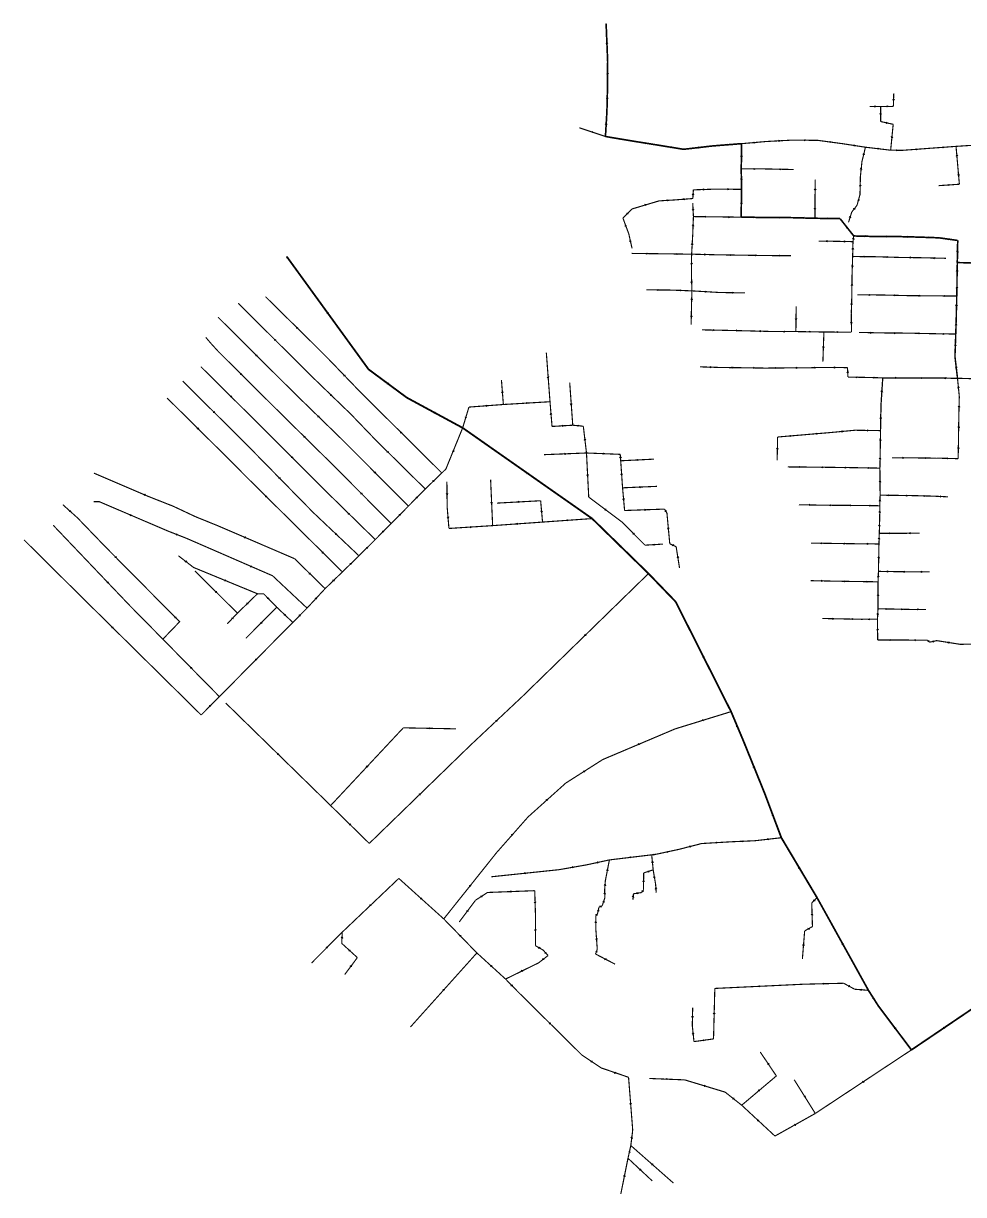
# Model space of a CAD drawing. Extents: x 375002 to 380002, y 2467749 to 2470382.
# Drawn here: x 375002 to 376667, y 2467749 to 2469823 of the extents above; entities that cross this region are included whole.
import ezdxf

# ---------------------------------------------------------------- set-up
doc = ezdxf.new("R2010")
doc.units = 0
doc.header["$MEASUREMENT"] = 0
for name, color, linetype in [('OUTFALL', 7, 'Continuous'), ('PIPE0_225', 7, 'Continuous'), ('PIPE0_300', 7, 'Continuous'), ('PIPE0_400', 7, 'Continuous'), ('PIPE0_600', 7, 'Continuous'), ('PIPE0_750', 7, 'Continuous'), ('PIPE0_900', 7, 'Continuous'), ('PIPE1_050', 7, 'Continuous')]:
    doc.layers.add(name, color=color, linetype=linetype)

# ---------------------------------------------------------------- blocks, each defined once
blk = doc.blocks.new('TRIANGLE')
at = {"color": 0}
blk.add_lwpolyline([(0, 2.5), (-2.5, -2.5), (2.5, -2.5)], close=True, dxfattribs=at)
blk = doc.blocks.new('FLOWARROW')
at = {"color": 0}
blk.add_lwpolyline([(3, 0), (-3, -3), (-0.6, 0), (-3, 3)], close=True, dxfattribs=at)

msp = doc.modelspace()

# ---------------------------------------------------------------- linework, layer by layer
at = {"layer": 'PIPE0_225', "color": 173, "const_width": 2}
for points in [[(376543.4, 2469699.8), (376542.7, 2469676.3)], [(376500.7, 2469676.3), (376520.3, 2469676.3)], [(376520.3, 2469676.3), (376520.1, 2469649.6)], [(376542.7, 2469676.3), (376520.3, 2469676.3)], [(375986.5, 2469638.6), (376032.8, 2469623.1)], [(376520.1, 2469649.6), (376542.4, 2469644.7)], [(376542.4, 2469644.7), (376537.9, 2469598.8)], [(376317.4, 2469614.2), (376274, 2469610.4)], [(376362, 2469616.6), (376317.4, 2469614.2)], [(376408.7, 2469616.3), (376362, 2469616.6)], [(376452.3, 2469610.4), (376408.7, 2469616.3)], [(376493.3, 2469604.1), (376452.3, 2469610.4)], [(376487.1, 2469578.8), (376493.3, 2469604.1)], [(376537.9, 2469598.8), (376493.3, 2469604.1)], [(376559.2, 2469598.6), (376537.9, 2469598.8)], [(376607.4, 2469602.2), (376559.2, 2469598.6)], [(376653.7, 2469605.6), (376607.4, 2469602.2)], [(376692.1, 2469608.1), (376653.7, 2469605.6)], [(376656.6, 2469572.9), (376653.7, 2469605.6)], [(376484.3, 2469552.1), (376487.1, 2469578.8)], [(376659.6, 2469538.5), (376656.6, 2469572.9)], [(376318, 2469565.6), (376273.3, 2469565.9)], [(376366.2, 2469564.6), (376318, 2469565.6)], [(376483.6, 2469520.2), (376484.3, 2469552.1)], [(376187.6, 2469513.2), (376188.5, 2469528.6)], [(376188.5, 2469528.6), (376226.4, 2469529.8)], [(376226.4, 2469529.8), (376273.8, 2469529.5)], [(376404.4, 2469546.4), (376403.9, 2469512.4)], [(376622.9, 2469536), (376659.6, 2469538.5)], [(376079.8, 2469494.7), (376127.7, 2469509)], [(376127.7, 2469509), (376157, 2469510.8)], [(376157, 2469510.8), (376187.6, 2469513.2)], [(376403.9, 2469512.4), (376403.8, 2469478.2)], [(376478.3, 2469501.1), (376483.6, 2469520.2)], [(376063.7, 2469478.6), (376079.8, 2469494.7)], [(376187.4, 2469505.5), (376188.6, 2469481.2)], [(376463.3, 2469471.1), (376469.1, 2469489.4)], [(376469.1, 2469489.4), (376478.3, 2469501.1)], [(376074.1, 2469450.7), (376063.7, 2469478.6)], [(376187.4, 2469449.7), (376188.6, 2469481.2)], [(376188.6, 2469481.2), (376230.6, 2469480.7)], [(376230.6, 2469480.7), (376273.2, 2469480.2)], [(376079.9, 2469424.9), (376074.1, 2469450.7)], [(376185.4, 2469414.6), (376187.4, 2469449.7)], [(376471.2, 2469436.8), (376472.5, 2469446.9)], [(376410.4, 2469437.8), (376441.2, 2469437.4)], [(376441.2, 2469437.4), (376471.2, 2469436.8)], [(376470.6, 2469410.4), (376471.2, 2469436.8)], [(376079.1, 2469416), (376134, 2469415.3)], [(376134, 2469415.3), (376185.4, 2469414.6)], [(376185.1, 2469380.9), (376185.4, 2469414.6)], [(376230.5, 2469413.5), (376185.4, 2469414.6)], [(376277.3, 2469412.8), (376230.5, 2469413.5)], [(376320.2, 2469412.1), (376277.3, 2469412.8)], [(376361.5, 2469412), (376320.2, 2469412.1)], [(376469.5, 2469376.6), (376470.6, 2469410.4)], [(376510.8, 2469410.1), (376470.6, 2469410.4)], [(376551.8, 2469408.9), (376510.8, 2469410.1)], [(376593.1, 2469408.3), (376551.8, 2469408.9)], [(376635.7, 2469407.3), (376593.1, 2469408.3)], [(376185.9, 2469349.6), (376185.1, 2469380.9)], [(376469.2, 2469343.2), (376469.5, 2469376.6)], [(376105.4, 2469351.4), (376146, 2469351.1)], [(376146, 2469351.1), (376185.9, 2469349.6)], [(376185.1, 2469319.5), (376185.9, 2469349.6)], [(376235, 2469346.7), (376185.9, 2469349.6)], [(376280.2, 2469346), (376235, 2469346.7)], [(376468.2, 2469310.1), (376469.2, 2469343.2)], [(376478.8, 2469342.7), (376523, 2469342.3)], [(376523, 2469342.3), (376567, 2469341.2)], [(376567, 2469341.2), (376611, 2469340.8)], [(376611, 2469340.8), (376655, 2469340.4)], [(375382.5, 2469327.6), (375512.6, 2469198.1)], [(375430.7, 2469339.3), (375514.2, 2469257), (375542.2, 2469229)], [(376184.6, 2469289.6), (376185.1, 2469319.5)], [(376370.5, 2469322), (376370.1, 2469277.5)], [(375346.5, 2469303.1), (375482.9, 2469167.4)], [(376468.5, 2469276.5), (376468.2, 2469310.1)], [(376203.9, 2469280.5), (376244.5, 2469279.7)], [(376244.5, 2469279.7), (376286.3, 2469278.7)], [(376286.3, 2469278.7), (376328.9, 2469277.6)], [(375324.9, 2469267.3), (375333.3, 2469257.4), (375347.3, 2469242), (375451.7, 2469138.3)], [(376328.9, 2469277.6), (376370.1, 2469277.5)], [(376370.1, 2469277.5), (376419.7, 2469276.7)], [(376417.9, 2469224), (376419.7, 2469276.7)], [(376419.7, 2469276.7), (376468.5, 2469276.5)], [(376481.6, 2469276), (376523.9, 2469275.1)], [(376523.9, 2469275.1), (376566.6, 2469274.8)], [(376566.6, 2469274.8), (376610.1, 2469273.8)], [(376610.1, 2469273.8), (376653.2, 2469273.1)], [(375928.1, 2469240), (375934.6, 2469153.2)], [(375542.2, 2469229), (375542.2, 2469229), (375598.5, 2469170.5)], [(375316.2, 2469215.3), (375423.3, 2469109.1)], [(375512.6, 2469198.1), (375581.7, 2469131.3)], [(376200.1, 2469215), (376239, 2469213.8)], [(376239, 2469213.8), (376276.5, 2469213.4)], [(376276.5, 2469213.4), (376315.6, 2469212.8)], [(376315.6, 2469212.8), (376353.1, 2469213.1)], [(376353.1, 2469213.1), (376389.4, 2469213.2)], [(376389.4, 2469213.2), (376417, 2469214)], [(376417, 2469214), (376461.5, 2469213.6)], [(376461.5, 2469213.6), (376462.3, 2469196.9)], [(376462.3, 2469196.9), (376492.8, 2469196.3)], [(376492.8, 2469196.3), (376523.9, 2469195.5)], [(376659.5, 2469162.3), (376656.3, 2469194.8)], [(376697.4, 2469193.5), (376656.3, 2469194.8)], [(375284.2, 2469189.6), (375394.8, 2469079.8)], [(375848.6, 2469191.6), (375852, 2469148.3)], [(375969.5, 2469186.8), (375974.9, 2469111.6)], [(375256.6, 2469159.6), (375366, 2469051.2)], [(375482.9, 2469167.4), (375565.7, 2469086.8)], [(375598.5, 2469170.5), (375743, 2469027)], [(376658.6, 2469126.3), (376659.5, 2469162.3)], [(375451.7, 2469138.3), (375547.8, 2469043.5)], [(375791, 2469143.7), (375779.9, 2469106.9)], [(375852, 2469148.3), (375791, 2469143.7)], [(375934.6, 2469153.2), (375852, 2469148.3)], [(375938.2, 2469109.4), (375934.6, 2469153.2)], [(375581.7, 2469131.3), (375626.9, 2469084.3), (375713.7, 2468998.6)], [(376658.1, 2469090.1), (376658.6, 2469126.3)], [(375423.3, 2469109.1), (375458.4, 2469074.1), (375489.2, 2469043.3), (375531.8, 2469000.4)], [(375743, 2469027), (375743, 2469027), (375750.2, 2469034), (375779.9, 2469106.9)], [(375974.9, 2469111.6), (375938.2, 2469109.4)], [(375993.6, 2469109.8), (375974.9, 2469111.6)], [(375999.2, 2469062.4), (375993.6, 2469109.8)], [(376337.7, 2469090.7), (376383.8, 2469094.6)], [(376383.8, 2469094.6), (376430, 2469098.5)], [(376430, 2469098.5), (376474.8, 2469102.7)], [(376474.8, 2469102.7), (376519.9, 2469102)], [(376519.5, 2469068.8), (376519.9, 2469102)], [(375394.8, 2469079.8), (375515.5, 2468956.7)], [(375565.7, 2469086.8), (375683.9, 2468968.4)], [(376336.9, 2469049.5), (376337.7, 2469090.7)], [(376657.5, 2469052.3), (376658.1, 2469090.1)], [(375366, 2469051.2), (375396.3, 2469020.6), (375498, 2468919.9)], [(375923.7, 2469059.4), (375999.2, 2469062.4)], [(376003.2, 2468984.2), (375999.2, 2469062.4)], [(376059, 2469060), (375999.2, 2469062.4)], [(376059.8, 2469048.6), (376059, 2469060)], [(376119, 2469051.5), (376059.8, 2469048.6)], [(376518.9, 2469035.6), (376519.5, 2469068.8)], [(376540.4, 2469053.8), (376579.7, 2469053.7)], [(376579.7, 2469053.7), (376619.1, 2469053.3)], [(376619.1, 2469053.3), (376657.5, 2469052.3)], [(375547.8, 2469043.5), (375653.3, 2468937.5)], [(376063.1, 2469000.7), (376059.8, 2469048.6)], [(376355.8, 2469037.7), (376396.8, 2469037.4)], [(376396.8, 2469037.4), (376437.8, 2469036.9)], [(376437.8, 2469036.9), (376478.9, 2469036.3)], [(376478.9, 2469036.3), (376518.9, 2469035.6)], [(376519.2, 2468987.6), (376518.9, 2469035.6)], [(375126.9, 2469026.7), (375222.8, 2468985.6), (375267.2, 2468968.1), (375306.8, 2468949.5)], [(375713.7, 2468998.6), (375713.7, 2468998.6), (375743, 2469027)], [(375752, 2469011.7), (375752.4, 2468967.4)], [(375829.4, 2469015.3), (375833, 2468933.7)], [(375531.8, 2469000.4), (375625.1, 2468909)], [(375683.9, 2468968.4), (375683.9, 2468968.4), (375713.7, 2468998.6)], [(376124, 2469003.3), (376063.1, 2469000.7)], [(376066.7, 2468960.5), (376063.1, 2469000.7)], [(376518.7, 2468968.9), (376519.2, 2468987.6)], [(376549.5, 2468987.3), (376519.2, 2468987.6)], [(376581.9, 2468986.8), (376549.5, 2468987.3)], [(375071.9, 2468970.7), (375097.6, 2468947.6)], [(375126.6, 2468976.2), (375136.5, 2468976.1), (375257.2, 2468924.4)], [(375653.3, 2468937.5), (375683.9, 2468968.4)], [(375752.4, 2468967.4), (375755.6, 2468928.7)], [(375840.9, 2468973.6), (375918, 2468977.8)], [(375918, 2468977.8), (375921.4, 2468940)], [(376062, 2468940.1), (376003.2, 2468984.2)], [(376375.3, 2468970.7), (376414.1, 2468970)], [(376414.1, 2468970), (376449.3, 2468969.6)], [(376449.3, 2468969.6), (376483.6, 2468969.5)], [(376483.6, 2468969.5), (376518.7, 2468968.9)], [(376518.5, 2468947.2), (376518.7, 2468968.9)], [(376611.8, 2468986), (376581.9, 2468986.8)], [(376639.5, 2468984.7), (376611.8, 2468986)], [(375097.6, 2468947.6), (375097.6, 2468947.6), (375148.5, 2468894.8), (375233.8, 2468808.7)], [(375306.8, 2468949.5), (375306.8, 2468949.5), (375346, 2468933.6), (375482.3, 2468875.1)], [(375515.5, 2468956.7), (375596.3, 2468880.2)], [(375921.4, 2468940), (376009.2, 2468946.2)], [(376137.5, 2468963), (376066.7, 2468960.5)], [(376141.7, 2468955.9), (376137.5, 2468963)], [(376146.7, 2468901.6), (376141.7, 2468955.9)], [(376517.8, 2468920), (376518.5, 2468947.2)], [(375054.8, 2468934.3), (375190.3, 2468792.1), (375248.9, 2468732.6)], [(375625.1, 2468909), (375625.1, 2468909), (375653.3, 2468937.5)], [(375755.6, 2468928.7), (375833, 2468933.7)], [(375833, 2468933.7), (375921.4, 2468940)], [(376102.8, 2468899.1), (376062, 2468940.1)], [(375003, 2468908.5), (375100.4, 2468811.9), (375316.8, 2468598.2)], [(375257.2, 2468924.4), (375257.2, 2468924.4), (375290.6, 2468911.3)], [(375290.6, 2468911.3), (375291.3, 2468911), (375443.2, 2468844.9), (375504.3, 2468787.6)], [(375498, 2468919.9), (375498, 2468919.9), (375566.9, 2468851.7)], [(375596.3, 2468880.2), (375596.9, 2468880.9), (375625.1, 2468909)], [(376517.2, 2468901.2), (376517.8, 2468920)], [(376554.3, 2468920.1), (376517.8, 2468920)], [(376589.5, 2468920.3), (376554.3, 2468920.1)], [(376134.9, 2468901), (376102.8, 2468899.1)], [(376158, 2468896.3), (376146.7, 2468901.6)], [(376164, 2468858.6), (376158, 2468896.3)], [(376396.6, 2468902.8), (376434.9, 2468902.2)], [(376434.9, 2468902.2), (376476.6, 2468901.6)], [(376476.6, 2468901.6), (376517.2, 2468901.2)], [(376516.3, 2468852.7), (376517.2, 2468901.2)], [(375276.6, 2468880.2), (375303.3, 2468859.6)], [(375482.3, 2468875.1), (375482.3, 2468875.1), (375536.3, 2468822.1)], [(375566.9, 2468851.7), (375568.2, 2468853), (375596.3, 2468880.2)], [(375303.3, 2468859.6), (375303.3, 2468859.6), (375416.5, 2468813)], [(375381, 2468778.6), (375305.8, 2468853.4)], [(375536.3, 2468822.1), (375536.3, 2468822.1), (375566.9, 2468851.7)], [(375885.6, 2468631), (376109, 2468848.8)], [(376515.6, 2468834.2), (376516.3, 2468852.7)], [(376546.3, 2468852.2), (376516.3, 2468852.7)], [(376576.4, 2468851.9), (376546.3, 2468852.2)], [(376606.9, 2468851.7), (376576.4, 2468851.9)], [(375504.3, 2468787.6), (375504.3, 2468787.6), (375536.3, 2468822.1)], [(376396, 2468836.2), (376436, 2468835.4)], [(376436, 2468835.4), (376476.7, 2468834.7)], [(376476.7, 2468834.7), (376515.6, 2468834.2)], [(376515.5, 2468786.3), (376515.6, 2468834.2)], [(375233.8, 2468808.7), (375233.8, 2468808.7), (375278.7, 2468763.5), (375248.9, 2468732.6)], [(375381, 2468778.6), (375381, 2468778.6), (375416.5, 2468813)], [(375416.5, 2468813), (375427.7, 2468812.7), (375450.6, 2468789.2)], [(375396, 2468734.1), (375450.6, 2468789.2)], [(375450.6, 2468789.2), (375450.6, 2468789.2), (375479.1, 2468762.2)], [(375479.1, 2468762.2), (375479.1, 2468762.2), (375504.3, 2468787.6)], [(376514.6, 2468768), (376515.5, 2468786.3)], [(376543.8, 2468785.9), (376515.5, 2468786.3)], [(376570.8, 2468785.3), (376543.8, 2468785.9)], [(376600.4, 2468785.2), (376570.8, 2468785.3)], [(375349, 2468630.8), (375377.1, 2468659.1), (375420.1, 2468702.6), (375442.2, 2468724.9), (375465.2, 2468748.1), (375479.1, 2468762.2)], [(375363, 2468759.8), (375381, 2468778.6)], [(376417, 2468769.2), (376455.2, 2468768.4)], [(376455.2, 2468768.4), (376486.1, 2468767.8)], [(376486.1, 2468767.8), (376514.6, 2468768)], [(376514.9, 2468731.1), (376514.6, 2468768)], [(375248.9, 2468732.6), (375248.9, 2468732.6), (375349, 2468630.8)], [(376558.5, 2468731), (376514.9, 2468731.1)], [(376603.1, 2468730.9), (376558.5, 2468731)], [(376606.9, 2468727.2), (376603.1, 2468730.9)], [(376619.4, 2468730), (376606.9, 2468727.2)], [(376661.2, 2468723.4), (376619.4, 2468730)], [(376689.4, 2468724), (376661.2, 2468723.4)], [(375316.8, 2468598.2), (375349, 2468630.8)], [(375360.2, 2468619.5), (375546.1, 2468437.8)], [(375793.9, 2468544.9), (375885.6, 2468631)], [(376156.2, 2468573.6), (376255.3, 2468604.2)], [(375674.8, 2468575.5), (375546.1, 2468437.8)], [(375768.1, 2468573.7), (375674.8, 2468575.5)], [(376028, 2468519.3), (376156.2, 2468573.6)], [(375614.5, 2468370.7), (375793.9, 2468544.9)], [(375962.6, 2468477.7), (376028, 2468519.3)], [(375895.6, 2468417.5), (375962.6, 2468477.7)], [(375546.1, 2468437.8), (375614.5, 2468370.7)], [(375839.9, 2468354.3), (375895.6, 2468417.5)], [(376162.5, 2468360.1), (376203.1, 2468370.5)], [(376203.1, 2468370.5), (376255.2, 2468373.6)], [(376255.2, 2468373.6), (376297.8, 2468375.5)], [(376297.8, 2468375.5), (376344.3, 2468380.8)], [(375746.4, 2468237), (375839.9, 2468354.3)], [(376039.8, 2468341.5), (376114.7, 2468350.5)], [(376114.7, 2468350.5), (376122.6, 2468351.5)], [(376117.3, 2468323.9), (376114.7, 2468350.5)], [(376122.6, 2468351.5), (376162.5, 2468360.1)], [(375830.5, 2468311.6), (375950.7, 2468324.2)], [(375950.7, 2468324.2), (375999.2, 2468332.7)], [(375999.2, 2468332.7), (376039.8, 2468341.5)], [(376032.6, 2468304.5), (376039.8, 2468341.5)], [(376100.4, 2468318.4), (376117.3, 2468323.9)], [(376121.6, 2468298.5), (376117.3, 2468323.9)], [(375566.7, 2468213.6), (375666.8, 2468308.7)], [(375666.8, 2468308.7), (375746.4, 2468237)], [(376031.4, 2468289.1), (376032.6, 2468304.5)], [(376100.3, 2468288.5), (376100.4, 2468318.4)], [(375823.9, 2468283.8), (375802.7, 2468270.1)], [(375907.6, 2468287), (375823.9, 2468283.8)], [(375907.6, 2468287), (375908.8, 2468245.6)], [(376031.6, 2468274.1), (376031.4, 2468289.1)], [(376082.4, 2468281.5), (376096.9, 2468283.7)], [(376096.9, 2468283.7), (376100.3, 2468288.5)], [(376122.7, 2468283.2), (376121.6, 2468298.5)], [(375802.7, 2468270.1), (375773.7, 2468231.4)], [(376027.2, 2468260.5), (376031.6, 2468274.1)], [(376081.4, 2468270.8), (376082.4, 2468281.5)], [(376398.2, 2468265.2), (376407.6, 2468274.5)], [(376399.4, 2468223.4), (376398.2, 2468265.2)], [(375908.8, 2468245.6), (375908.8, 2468189.5)], [(376015.6, 2468241.9), (376018.8, 2468246.4)], [(376015.7, 2468219.5), (376015.6, 2468241.9)], [(376018.8, 2468246.4), (376021.2, 2468257.5)], [(376021.2, 2468257.5), (376027.2, 2468260.5)], [(375746.4, 2468237), (375805.1, 2468176.7)], [(376385.6, 2468215.7), (376399.4, 2468223.4)], [(375512.3, 2468158.9), (375566.7, 2468213.6)], [(375565.7, 2468193.7), (375566.7, 2468213.6)], [(376018.3, 2468183.2), (376015.7, 2468219.5)], [(376381.6, 2468166.2), (376385.6, 2468215.7)], [(375593.4, 2468168.4), (375565.7, 2468193.7)], [(375908.8, 2468189.5), (375922.4, 2468181.7)], [(375922.4, 2468181.7), (375931.2, 2468172.1)], [(376015.3, 2468174.8), (376018.3, 2468183.2)], [(375571, 2468138.4), (375593.4, 2468168.4)], [(375687.5, 2468045.6), (375805.1, 2468176.7)], [(375805.1, 2468176.7), (375855.9, 2468130.4)], [(375914.3, 2468159.1), (375855.9, 2468130.4)], [(375931.2, 2468172.1), (375914.3, 2468159.1)], [(376049.8, 2468156.8), (376015.3, 2468174.8)], [(375855.9, 2468130.4), (375877.3, 2468108.4)], [(376226.5, 2468113.8), (376384, 2468121.3)], [(376384, 2468121.3), (376454.7, 2468123)], [(376454.7, 2468123), (376474.1, 2468112.4)], [(375877.3, 2468108.4), (375991.2, 2467995.7)], [(376224.2, 2468024.4), (376226.5, 2468113.8)], [(376474.1, 2468112.4), (376498.6, 2468110.4)], [(376187.3, 2468079.6), (376186.6, 2468047.9)], [(376186.6, 2468047.9), (376189.6, 2468019.6)], [(376189.6, 2468019.6), (376224.2, 2468024.4)], [(375991.2, 2467995.7), (376025.5, 2467972.9)], [(376306.9, 2468001.2), (376335.5, 2467958.8)], [(376404.4, 2467892.3), (376574.7, 2468004.9)], [(376025.5, 2467972.9), (376073.7, 2467956.4)], [(376081.1, 2467862.8), (376073.7, 2467956.4)], [(376110.3, 2467954.3), (376173.2, 2467951.8)], [(376173.2, 2467951.8), (376244.8, 2467930.1)], [(376335.5, 2467958.8), (376274.1, 2467906.9)], [(376367.1, 2467952.1), (376404.4, 2467892.3)], [(376244.8, 2467930.1), (376274.1, 2467906.9)], [(376274.1, 2467906.9), (376333, 2467852.3)], [(376333, 2467852.3), (376404.4, 2467892.3)], [(376077.7, 2467835.5), (376081.1, 2467862.8)], [(376072.7, 2467812.9), (376077.7, 2467835.5)], [(376153.3, 2467768.9), (376077.7, 2467835.5)], [(376060, 2467749.6), (376072.7, 2467812.9)], [(376115.6, 2467772.9), (376072.7, 2467812.9)]]:
    msp.add_lwpolyline(points, dxfattribs=at)
at = {"layer": 'PIPE0_300', "color": 9, "const_width": 2.3}
for points in [[(376520.8, 2469147.3), (376523.9, 2469195.5)], [(376523.9, 2469195.5), (376570.4, 2469195)], [(376570.4, 2469195), (376614.2, 2469195.2)], [(376614.2, 2469195.2), (376656.3, 2469194.8)], [(376519.9, 2469102), (376520.8, 2469147.3)]]:
    msp.add_lwpolyline(points, dxfattribs=at)
at = {"layer": 'PIPE0_400', "color": 4, "const_width": 2.63}
for points in [[(376655.5, 2469369.9), (376655.9, 2469399.8)], [(376655, 2469340.4), (376655.5, 2469369.9)], [(376654.2, 2469306.9), (376655, 2469340.4)], [(376653.2, 2469273.1), (376654.2, 2469306.9)], [(376651.8, 2469233.1), (376653.2, 2469273.1)], [(376656.3, 2469194.8), (376651.8, 2469233.1)]]:
    msp.add_lwpolyline(points, dxfattribs=at)
at = {"layer": 'PIPE0_600', "color": 5, "const_width": 2.75}
msp.add_lwpolyline([(376698.1, 2469398.5), (376655.9, 2469399.8)], dxfattribs=at)
at = {"layer": 'PIPE0_750', "color": 6, "const_width": 2.9}
for points in [[(376036.7, 2469756.1), (376034, 2469822)], [(376036.5, 2469713.1), (376036.7, 2469756.1)], [(376035.4, 2469667.8), (376036.5, 2469713.1)], [(376032.8, 2469623.1), (376035.4, 2469667.8)], [(376080.9, 2469615), (376032.8, 2469623.1)], [(376125.9, 2469607.8), (376080.9, 2469615)], [(376274, 2469610.4), (376223, 2469606.4)], [(376273.3, 2469565.9), (376274, 2469610.4)], [(376171.2, 2469600.4), (376125.9, 2469607.8)], [(376223, 2469606.4), (376171.2, 2469600.4)], [(376273.8, 2469529.5), (376273.3, 2469565.9)], [(376273.2, 2469480.2), (376273.8, 2469529.5)], [(376317, 2469479.6), (376273.2, 2469480.2)], [(376363.5, 2469479.3), (376317, 2469479.6)], [(376403.8, 2469478.2), (376363.5, 2469479.3)], [(376448.3, 2469477.6), (376403.8, 2469478.2)], [(376472.5, 2469446.9), (376448.3, 2469477.6)], [(376511.7, 2469445.9), (376472.5, 2469446.9)], [(376547.8, 2469445.9), (376511.7, 2469445.9)], [(376585.8, 2469444.9), (376547.8, 2469445.9)], [(376623.7, 2469443.6), (376585.8, 2469444.9)], [(376656.7, 2469438.9), (376623.7, 2469443.6)], [(376655.9, 2469399.8), (376656.7, 2469438.9)]]:
    msp.add_lwpolyline(points, dxfattribs=at)
at = {"layer": 'PIPE0_900', "color": 55, "const_width": 3.05}
for points in [[(376498.6, 2468110.4), (376407.6, 2468274.5)], [(376516.2, 2468082.7), (376498.6, 2468110.4)], [(376574.7, 2468004.9), (376516.2, 2468082.7)], [(376690, 2468082.9), (376574.7, 2468004.9)]]:
    msp.add_lwpolyline(points, dxfattribs=at)
at = {"layer": 'PIPE1_050', "color": 194, "const_width": 3.2}
for points in [[(375613.2, 2469210.6), (375468.8, 2469409.7)], [(375680.9, 2469160.5), (375613.2, 2469210.6)], [(375779.9, 2469106.9), (375680.9, 2469160.5)], [(376009.2, 2468946.2), (375779.9, 2469106.9)], [(376109, 2468848.8), (376009.2, 2468946.2)], [(376157.2, 2468798.8), (376109, 2468848.8)], [(376255.3, 2468604.2), (376157.2, 2468798.8)], [(376276.9, 2468552.9), (376255.3, 2468604.2)], [(376314.4, 2468460.4), (376276.9, 2468552.9)], [(376344.3, 2468380.8), (376314.4, 2468460.4)], [(376407.6, 2468274.5), (376344.3, 2468380.8)]]:
    msp.add_lwpolyline(points, dxfattribs=at)

# ---------------------------------------------------------------- block references
at = {"layer": 'OUTFALL', "color": 0, "xscale": 0.31750000000127, "yscale": 0.31750000000127}
for p in [(376034, 2469822), (375468.8, 2469409.7)]:
    msp.add_blockref('TRIANGLE', p, dxfattribs=at)
at = {"layer": 'PIPE0_225', "color": 173, "xscale": 0.31750000000127, "yscale": 0.31750000000127}
for p, rotation in [((376510.5, 2469676.3), 359.771505848295), ((376531.5, 2469676.3), 180.223342894081), ((376543.1, 2469688.1), 268.394814193159), ((376520.2, 2469662.9), 269.598438233003), ((376009.6, 2469630.8), 341.497742132611), ((376531.3, 2469647.1), 347.4711922885299), ((376295.7, 2469612.3), 185.107282770344), ((376339.7, 2469615.4), 183.0833834433139), ((376385.4, 2469616.4), 179.530678029513), ((376430.5, 2469613.3), 172.339120812475), ((376540.2, 2469621.8), 264.398557066261), ((376472.8, 2469607.3), 171.332420198451), ((376490.2, 2469591.5), 76.2928719167877), ((376515.6, 2469601.5), 173.229250588972), ((376548.6, 2469598.7), 179.341873957672), ((376583.3, 2469600.4), 184.267893300363), ((376630.6, 2469603.9), 184.204893177962), ((376655.1, 2469589.2), 95.07126474777299), ((376295.7, 2469565.7), 179.56953971723), ((376342.1, 2469565.1), 178.88398901778), ((376485.7, 2469565.4), 83.9927179151856), ((376658.1, 2469555.7), 95.06272460830021), ((376207.4, 2469529.2), 1.885805203357829), ((376250.1, 2469529.6), 359.583884237809), ((376404.2, 2469529.4), 269.278234737165), ((376484, 2469536.1), 88.8021553315314), ((376641.3, 2469537.2), 3.7619645584101), ((376142.4, 2469509.9), 3.42487489272588), ((376172.3, 2469512), 4.64693897416461), ((376188, 2469520.9), 86.438848906798), ((376481, 2469510.6), 74.368977570813), ((376071.8, 2469486.6), 44.99999999974829), ((376103.8, 2469501.9), 16.6459037940633), ((376188, 2469493.4), 273.020756702968), ((376403.9, 2469495.3), 269.708658388643), ((376473.7, 2469495.3), 51.8143528877095), ((376068.9, 2469464.6), 110.458562045161), ((376188, 2469465.5), 87.7727546122789), ((376209.6, 2469481), 359.2216740808701), ((376251.9, 2469480.4), 359.3336019028141), ((376466.2, 2469480.3), 72.43498531287841), ((376077, 2469437.8), 102.746377303479), ((376186.4, 2469432.2), 86.74913303842101), ((376425.8, 2469437.6), 359.280254629316), ((376456.2, 2469437.1), 358.906083455271), ((376470.9, 2469423.6), 88.7105467636228), ((376471.8, 2469441.9), 82.8543119766193), ((376106.5, 2469415.6), 359.225869889266), ((376159.7, 2469414.9), 359.292892327646), ((376208, 2469414.1), 178.554218228696), ((376253.9, 2469413.1), 179.157178849926), ((376298.7, 2469412.4), 179.028869836279), ((376340.8, 2469412), 179.892759421958), ((376490.7, 2469410.3), 179.670985184479), ((376531.3, 2469409.5), 178.329593393443), ((376572.4, 2469408.6), 179.156590304518), ((376614.4, 2469407.8), 178.649121528979), ((376185.3, 2469397.8), 89.4535960365079), ((376470.1, 2469393.5), 88.18254584479891), ((376185.5, 2469365.2), 91.46962121933159), ((376125.7, 2469351.2), 359.678164330995), ((376166, 2469350.3), 357.742904321053), ((376210.4, 2469348.1), 176.712110848676), ((376257.6, 2469346.4), 179.05335220946), ((376469.4, 2469359.9), 89.3549752335009), ((376500.9, 2469342.5), 359.551994976165), ((376545, 2469341.8), 358.545032387789), ((376589, 2469341), 359.46529096997), ((376633, 2469340.6), 359.401597993348), ((376185.5, 2469334.5), 88.4524696124196), ((376468.7, 2469326.6), 88.3902913705646), ((376184.9, 2469304.6), 89.1426996964085), ((376370.3, 2469299.8), 269.555462301227), ((375486.6, 2469284.2), 315.443477007537), ((376224.2, 2469280.1), 358.902726919799), ((376265.4, 2469279.2), 358.646620543332), ((376307.6, 2469278.2), 358.450496424432), ((376468.4, 2469293.3), 90.49130900626058), ((375447.6, 2469262.8), 315.123040272059), ((376349.5, 2469277.5), 359.879911484345), ((376394.9, 2469277.1), 359.0476471964791), ((376444.1, 2469276.6), 359.859125450316), ((376502.8, 2469275.5), 358.744702690752), ((376545.3, 2469274.9), 359.6283294721799), ((376588.3, 2469274.3), 358.6734734181939), ((376631.6, 2469273.4), 359.052439772463), ((376418.8, 2469250.3), 88.0980794067617), ((375414.7, 2469235.2), 315.133895464824), ((375387.5, 2469202.1), 315.204383702281), ((375570.4, 2469199.7), 313.893748316004), ((375931.3, 2469196.6), 274.277092073691), ((376219.6, 2469214.4), 358.262253865216), ((376257.8, 2469213.6), 359.412200445692), ((376296.1, 2469213.1), 359.150336824998), ((376334.3, 2469213), 0.4917971884126122), ((376371.2, 2469213.2), 0.0993943663241394), ((376403.2, 2469213.6), 1.56563599416824), ((376439.2, 2469213.8), 359.575332527091), ((376461.9, 2469205.3), 272.775083796248), ((376477.5, 2469196.6), 358.824956947169), ((376508.3, 2469195.9), 358.459437495538), ((376657.9, 2469178.5), 95.73550531371698), ((375369.8, 2469162.2), 315.239301621213), ((375547.2, 2469164.7), 316.004117784128), ((375850.3, 2469169.9), 274.412064550217), ((375339.5, 2469134.7), 315.223776152678), ((375821.5, 2469146), 184.255237961687), ((375893.3, 2469150.7), 183.39598695804), ((375972.2, 2469149.2), 274.144623741081), ((376659.1, 2469144.3), 88.5494562385419), ((375524.3, 2469127.1), 315.760317411175), ((375785.5, 2469125.3), 253.240218924562), ((375936.4, 2469131.3), 94.7439659430432), ((375311.3, 2469105.4), 315.252204250275), ((375499.8, 2469090.9), 315.389668520595), ((375670.8, 2469098.8), 315.213880789649), ((375956.6, 2469110.5), 183.4585136889399), ((375984.2, 2469110.7), 174.3193946594139), ((376360.7, 2469092.6), 4.79013072231669), ((376406.9, 2469096.5), 4.93188652918674), ((376452.4, 2469100.6), 5.32401526400203), ((376497.4, 2469102.4), 359.133640913755), ((376658.4, 2469108.2), 89.177974324305), ((375996.4, 2469086.1), 96.77351290899023), ((376519.7, 2469085.4), 89.33333780342357), ((376657.8, 2469071.2), 89.09824984364842), ((375477.7, 2469054.9), 314.988735555853), ((375647.1, 2469064.3), 315.368372577202), ((375763.2, 2469065.8), 67.8388518278925), ((375961.5, 2469060.9), 2.310857245041299), ((376029.1, 2469061.2), 177.687599010322), ((376059.4, 2469054.3), 94.19395811139269), ((376089.4, 2469050.1), 182.809808136239), ((376337.3, 2469070.1), 88.84009702914553), ((376519.2, 2469052.2), 88.9525274811738), ((376560.1, 2469053.7), 359.944691916906), ((376599.4, 2469053.5), 359.353613484879), ((376638.3, 2469052.8), 358.549632045366), ((376376.3, 2469037.6), 359.504356982074), ((376417.3, 2469037.1), 359.2555025269799), ((376458.3, 2469036.6), 359.258968740373), ((376498.9, 2469036), 358.9804484851), ((375455.2, 2469018.2), 314.421014012673), ((375624.8, 2469027.6), 314.977310087184), ((375728.4, 2469012.8), 44.10288726537579), ((376001.2, 2469023.3), 92.92207449588659), ((376061.4, 2469024.7), 93.91594763950529), ((376519.1, 2469011.6), 90.295358933902), ((375216.9, 2468988.1), 336.804364300949), ((375600.6, 2468990.5), 314.869769706189), ((375752.2, 2468989.5), 270.6261584536), ((376093.6, 2469002), 182.39277562263), ((376534.3, 2468987.4), 179.433597498326), ((375431.8, 2468985.4), 315.291653839406), ((375698.8, 2468983.5), 45.415003311112), ((375831.2, 2468974.5), 272.548575079307), ((375879.4, 2468975.7), 3.08099407312433), ((376064.9, 2468980.6), 95.16330681437469), ((376394.7, 2468970.4), 359.017523601286), ((376431.7, 2468969.8), 359.27861052679), ((376466.5, 2468969.5), 359.85741436499), ((376501.1, 2468969.2), 359.033732658472), ((376518.9, 2468978.2), 88.37172399819191), ((376565.7, 2468987), 179.104857970033), ((376596.9, 2468986.4), 178.521241892707), ((376625.7, 2468985.3), 177.217133930528), ((375084.7, 2468959.2), 318.030555274612), ((375192.3, 2468952.2), 336.80311950767), ((375578.4, 2468954.7), 315.610645357818), ((375668.6, 2468953), 45.23872391427469), ((375754, 2468948), 274.645078425826), ((375919.7, 2468958.9), 275.128191041875), ((376032.6, 2468962.1), 143.126957364053), ((376102.1, 2468961.7), 181.963874967765), ((376139.6, 2468959.4), 120.529705899322), ((376518.6, 2468958), 89.6255231135268), ((375794.3, 2468931.2), 3.75465172824716), ((375877.2, 2468936.9), 4.07446105975052), ((375965.3, 2468943.1), 4.00411943839022), ((376144.2, 2468928.7), 95.349888886737), ((376518.1, 2468933.6), 88.41183749278959), ((375273.9, 2468917.8), 338.562975144645), ((375394.7, 2468912.7), 336.749168317246), ((375555.9, 2468918.4), 316.566495139203), ((375639.2, 2468923.3), 45.2387239146159), ((376082.4, 2468919.6), 134.872958568593), ((376517.5, 2468910.6), 88.36708191337141), ((376536, 2468920.1), 180.240852441006), ((376571.9, 2468920.2), 180.231030117348), ((375532.4, 2468885.8), 315.291653839012), ((375610.7, 2468894.6), 45.05366706318699), ((376118.9, 2468900), 183.51101372446), ((376152.4, 2468899), 154.9325365614329), ((376415.8, 2468902.5), 359.123590215579), ((376455.8, 2468901.9), 359.2321523338), ((376496.9, 2468901.4), 359.443950206999), ((375165.3, 2468877.8), 314.768599264746), ((375290, 2468869.9), 322.323647610615), ((375581.6, 2468866), 44.0168144049917), ((376161, 2468877.5), 99.0150574484738), ((376516.8, 2468876.9), 88.95335051674441), ((375405.3, 2468861.4), 336.472360470454), ((375509.3, 2468848.6), 315.556902870157), ((376516, 2468843.4), 87.6891642987101), ((376531.3, 2468852.4), 179.092126736083), ((376561.3, 2468852.1), 179.459489812352), ((376591.6, 2468851.8), 179.600454317606), ((375151.4, 2468833), 313.62888256789), ((375359.9, 2468836.3), 337.630495661922), ((375551.6, 2468836.9), 44.0646736383023), ((376416, 2468835.8), 358.828834715879), ((376456.4, 2468835), 359.066828434167), ((376496.2, 2468834.4), 359.276920192614), ((375343.4, 2468816), 315.122956663683), ((375435.2, 2468805), 314.31682694766), ((375520.3, 2468804.9), 47.1996539507366), ((376515.5, 2468810.2), 89.8574819203408), ((375398.7, 2468795.8), 44.18196523537639), ((376529.6, 2468786.1), 179.159074412141), ((376557.3, 2468785.6), 178.796736902766), ((376585.6, 2468785.2), 179.780519058628), ((375271.4, 2468770.9), 314.768599264769), ((375372, 2468769.2), 46.2608837785561), ((375423.3, 2468761.7), 45.24001162204259), ((375464.9, 2468775.7), 316.482401122803), ((375491.7, 2468774.9), 45.28695274669139), ((376436.1, 2468768.8), 358.798928104081), ((376470.6, 2468768.1), 358.8648682873349), ((376500.3, 2468767.9), 0.41067924998478), ((376515, 2468777.1), 87.2601543058313), ((375159.8, 2468753.3), 315.366781415959), ((375997.3, 2468739.9), 44.2699031452013), ((376514.8, 2468749.5), 90.5370221575997), ((376536.7, 2468731), 179.958208775514), ((376580.8, 2468731), 179.844657629818), ((376605, 2468729.1), 136.156335496656), ((376613.2, 2468728.6), 192.63195476916), ((376640.3, 2468726.7), 170.93521980923), ((375414.1, 2468696.5), 45.28695274806899), ((375299, 2468681.7), 314.533570826139), ((375332.9, 2468614.5), 45.2869527473132), ((375721.4, 2468574.6), 178.943976194117), ((375839.8, 2468587.9), 43.1970961697285), ((376205.8, 2468588.9), 17.2100266441944), ((376092.1, 2468546.4), 22.9109372597263), ((375453.2, 2468528.7), 315.650499524066), ((375610.4, 2468506.6), 226.943053433454), ((375995.3, 2468498.5), 32.4986459444344), ((375704.2, 2468457.8), 44.1636246744709), ((375929.1, 2468447.6), 41.9529104968302), ((375580.3, 2468404.2), 315.545657593599), ((375867.7, 2468385.9), 48.60682612588779), ((376182.8, 2468365.3), 14.4114797132893), ((376229.1, 2468372.1), 3.42208109320135), ((376276.5, 2468374.6), 2.561043529368649), ((376321, 2468378.2), 6.44831043877424), ((376077.3, 2468346), 6.843280037846969), ((376118.7, 2468351), 7.46853717754081), ((376142.5, 2468355.8), 12.1680102760035), ((375975, 2468328.5), 10.0355214333878), ((376019.5, 2468337.1), 12.1140631797287), ((376116, 2468337.2), 95.5301801870166), ((375890.6, 2468317.9), 5.94787550739563), ((376036.2, 2468323), 78.9958965663206), ((376100.3, 2468303.5), 89.8534637990905), ((376108.8, 2468321.2), 18.0451876288502), ((376119.5, 2468311.2), 99.71379434429302), ((375793.2, 2468295.7), 51.43914766010048), ((375865.8, 2468285.4), 2.234798858826109), ((376032, 2468296.8), 85.44873872686819), ((376089.6, 2468282.6), 8.7233806415276), ((376098.6, 2468286.1), 54.46232220858371), ((376122.2, 2468290.9), 94.09418885933229), ((375616.7, 2468261.2), 43.4959833407767), ((375706.6, 2468272.8), 318.024815784662), ((375813.3, 2468276.9), 32.7908802412643), ((375908.2, 2468266.3), 271.582296249403), ((376029.4, 2468267.3), 72.243649659656), ((376031.5, 2468281.6), 90.58762841614919), ((376081.9, 2468276.1), 84.6569442415829), ((376402.9, 2468269.9), 44.39349241336509), ((375788.2, 2468250.8), 53.1850091333428), ((376017.2, 2468244.2), 54.5542896741329), ((376020, 2468252), 77.932231041081), ((376024.2, 2468259), 26.27421215517211), ((376398.8, 2468244.3), 91.67647104677359), ((376015.6, 2468230.7), 90.39109139718943), ((376392.5, 2468219.5), 29.05460409897699), ((375566.2, 2468203.7), 87.1859307865764), ((375775.7, 2468206.9), 134.209793273908), ((375908.8, 2468217.5), 270), ((376017, 2468201.3), 94.1027969232317), ((375539.5, 2468186.3), 45.20572097630619), ((375579.5, 2468181), 137.653942157523), ((375915.6, 2468185.6), 330.316859820739), ((376016.8, 2468179), 69.8482529643938), ((376383.6, 2468191), 85.4026026374213), ((375922.8, 2468165.6), 217.456773709406), ((375926.8, 2468176.9), 312.473883088919), ((376032.5, 2468165.8), 152.477588666585), ((375582.2, 2468153.4), 53.1933776232837), ((375830.5, 2468153.6), 137.670826866843), ((375885.1, 2468144.8), 206.1898736987571), ((375866.6, 2468119.4), 134.037077987136), ((376305.3, 2468117.5), 2.75227429396458), ((376419.4, 2468122.2), 1.386585180633899), ((376464.4, 2468117.7), 331.310577071186), ((375746.3, 2468111.2), 48.12529882594271), ((376486.4, 2468111.4), 355.331045755301), ((376187, 2468063.7), 268.809933836504), ((376225.3, 2468069.1), 88.4998777130812), ((375934.2, 2468052), 135.327762922757), ((376188.1, 2468033.7), 276.050704292563), ((376206.9, 2468022), 7.980113745366069), ((376008.4, 2467984.3), 146.37832507457), ((376321.2, 2467980), 304.013671663215), ((376049.6, 2467964.6), 161.083713298486), ((376141.7, 2467953.1), 357.747473742678), ((376209, 2467941), 343.144314302467), ((376304.8, 2467932.9), 220.27688821003), ((376489.6, 2467948.6), 33.4709025925565), ((376077.4, 2467909.6), 94.50238340563072), ((376259.5, 2467918.5), 321.648645183168), ((376385.8, 2467922.2), 301.979312121596), ((376303.6, 2467879.6), 317.145073829031), ((376368.7, 2467872.3), 29.2470754836031), ((376079.4, 2467849.2), 82.9902600181501), ((376075.2, 2467824.2), 77.4383454266378), ((376094.1, 2467792.9), 136.963591189953), ((376115.5, 2467802.2), 138.60396480578), ((376066.3, 2467781.3), 78.6937959580595)]:
    msp.add_blockref('FLOWARROW', p, dxfattribs=dict(at, rotation=rotation))
at = {"layer": 'PIPE0_300', "color": 9, "xscale": 0.31750000000127, "yscale": 0.31750000000127}
for p, rotation in [((376547.1, 2469195.3), 359.427795852348), ((376592.3, 2469195.1), 0.262822832928025), ((376635.2, 2469195), 359.409344560187), ((376522.4, 2469171.4), 86.4059732464686), ((376520.4, 2469124.7), 88.8581142331242)]:
    msp.add_blockref('FLOWARROW', p, dxfattribs=dict(at, rotation=rotation))
at = {"layer": 'PIPE0_400', "color": 4, "xscale": 0.31750000000127, "yscale": 0.31750000000127}
for p, rotation in [((376655.7, 2469384.9), 89.3623547819166), ((376655.3, 2469355.1), 89.0264085647677), ((376654.6, 2469323.6), 88.56083364732629), ((376653.7, 2469290), 88.2649857229486), ((376652.5, 2469253.1), 88.0735334713311), ((376654, 2469213.9), 96.6148448728459)]:
    msp.add_blockref('FLOWARROW', p, dxfattribs=dict(at, rotation=rotation))
at = {"layer": 'PIPE0_750', "color": 6, "xscale": 0.31750000000127, "yscale": 0.31750000000127}
for p, rotation in [((376035.3, 2469789), 92.29555615390291), ((376036.6, 2469734.6), 89.79802625290371), ((376036, 2469690.5), 88.5989385866984), ((376034.1, 2469645.5), 86.6898517674514), ((376056.8, 2469619), 170.496699458323), ((376103.4, 2469611.4), 170.869823516499), ((376148.6, 2469604.1), 170.782114283704), ((376197.1, 2469603.4), 186.5785705123979), ((376248.5, 2469608.4), 184.443741060323), ((376273.7, 2469588.1), 89.0624076525107), ((376273.6, 2469547.7), 90.75203631941059), ((376273.5, 2469504.8), 89.25860147460808), ((376295.1, 2469479.9), 179.2679946983169), ((376340.3, 2469479.5), 179.641906040854), ((376383.6, 2469478.8), 178.455386451822), ((376426, 2469477.9), 179.155243093462), ((376460.4, 2469462.3), 128.234503406825), ((376492.1, 2469446.4), 178.476326061441), ((376529.7, 2469445.9), 180), ((376566.8, 2469445.4), 178.543641365999), ((376604.7, 2469444.3), 178.008654526105), ((376640.2, 2469441.2), 171.805132280345), ((376656.3, 2469419.4), 88.8119389280015)]:
    msp.add_blockref('FLOWARROW', p, dxfattribs=dict(at, rotation=rotation))
at = {"layer": 'PIPE0_900', "color": 55, "xscale": 0.31750000000127, "yscale": 0.31750000000127}
for p, rotation in [((376453.1, 2468192.5), 119.00179147267), ((376507.4, 2468096.5), 122.396035162142), ((376545.5, 2468043.8), 126.95605702087), ((376632.3, 2468043.9), 214.072483623164)]:
    msp.add_blockref('FLOWARROW', p, dxfattribs=dict(at, rotation=rotation))
at = {"layer": 'PIPE1_050', "color": 194, "xscale": 0.31750000000127, "yscale": 0.31750000000127}
for p, rotation in [((375541, 2469310.2), 125.94736097459), ((375647, 2469185.6), 143.508217402737), ((375730.4, 2469133.7), 151.5784904193919), ((375894.5, 2469026.6), 144.966895603962), ((376059.1, 2468897.5), 135.709186539317), ((376133.1, 2468823.8), 133.918586163819), ((376206.2, 2468701.5), 116.764268155385), ((376266.1, 2468578.6), 112.814499884829), ((376295.7, 2468506.7), 112.096433887192), ((376329.4, 2468420.6), 110.537748459959), ((376375.9, 2468327.7), 120.809488741245)]:
    msp.add_blockref('FLOWARROW', p, dxfattribs=dict(at, rotation=rotation))

doc.saveas('drawing.dxf')
